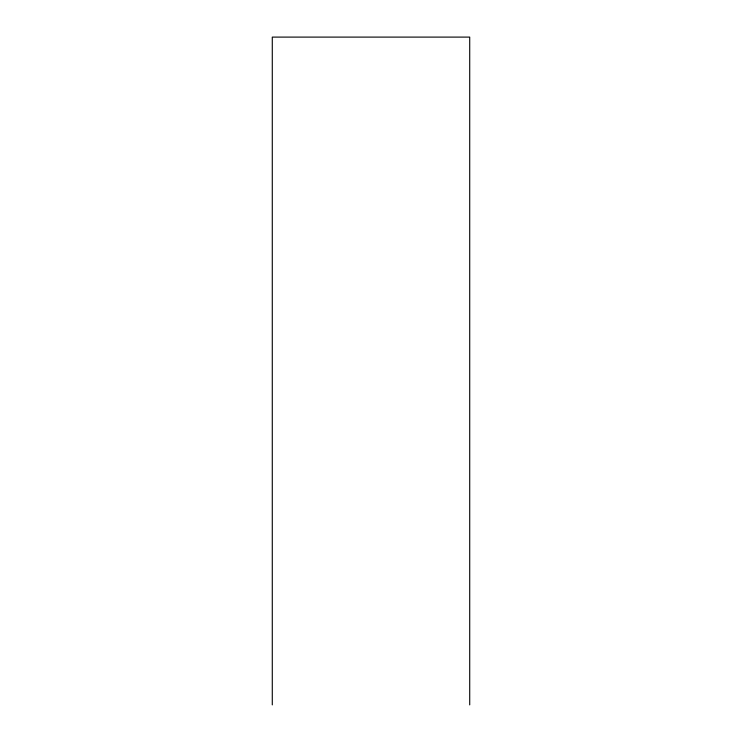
<?xml version="1.0" encoding="UTF-8"?>
<svg xmlns="http://www.w3.org/2000/svg" width="742" height="742" viewBox="0 0 742 742"><rect width="100%" height="100%" fill="white"/><g stroke="black" fill="none" stroke-linecap="round" stroke-linejoin="round"><path stroke-width="1.11" d="M469.714 704.9L469.714 37.1L272.286 37.1L272.286 704.9"/></g></svg>
